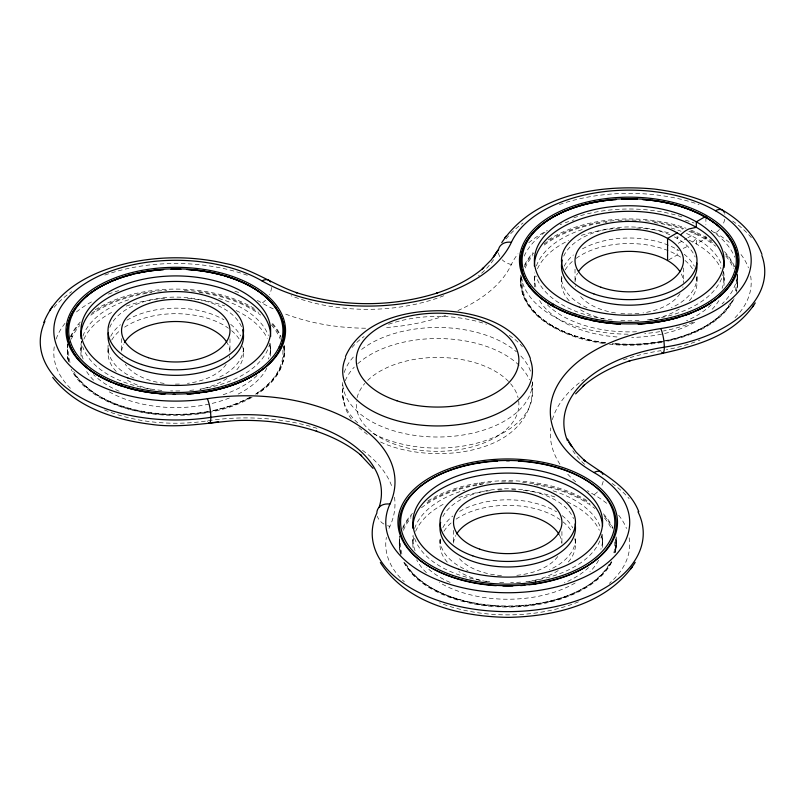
<?xml version="1.0" encoding="UTF-8"?>
<svg xmlns="http://www.w3.org/2000/svg" width="805" height="805" viewBox="0 0 805 805"><rect width="100%" height="100%" fill="white"/><g stroke="black" fill="none" stroke-linecap="round" stroke-linejoin="round"><path stroke-width="0.6" stroke-dasharray="4.03 3.02" d="M520.815 282.666L520.815 275.461L521.016 285.332L522.928 293.956M616.137 537.75L615.996 546.514L614.899 552.924L616.067 545.589L615.101 551.999M616.127 545.528L616.137 536.865M737.642 274.656L737.571 283.833L736.474 290.836M399.32 543.405L399.34 536.05M535.788 603.921C562.604 600.611 595.952 588.435 611.055 562.534M284.175 345.808C286.52 365.913 272.955 383.824 256.604 393.856M732.459 300.919C718.624 324.365 691.334 335.433 665.886 341.008M678.343 237.062L677.146 238.401L677.146 232.866M692.713 242.164L696.315 238.401L696.315 243.935L705.894 238.401L705.894 235.946M678.213 243.321L686.725 238.401M687.792 237.787L696.315 232.866M668.623 259.914L677.146 255.004L677.146 249.47M250.828 397.338L233.349 405.257L213.365 410.963M683.133 248.383L684.331 247.91A27.239 15.728 -60 0 0 689.12 245.143M662.233 341.723L637.681 344.53L612.404 343.956M208.113 411.999C161.564 419.284 102.97 413.609 73.305 372.413M604.736 343.091L591.655 340.827L576.601 336.802M455.439 598.709C480.947 606.769 510.078 608.671 535.436 604.173M522.858 293.755C530.877 315.922 553.226 328.722 574.357 336.057M404.362 562.474C414.585 580.596 433.915 591.313 452.984 597.904M574.247 336.017L576.712 336.832M452.873 597.863L455.539 598.749M380.574 442.005C430.363 465.823 537.559 456.385 532.427 381.771M367.311 434.428L358.809 427.546M351.332 419.023C343.473 408.628 341.702 395.164 342.709 382.506M480.011 484.761L479.669 482.899M400.638 553.246L399.481 546.897L399.31 536.331M68.596 361.274L67.499 354.914L67.348 344.138M343.393 400.689L342.789 395.577M284.175 350.789L284.175 352.359M737.632 274.284L737.652 282.666M284.165 345.546L284.175 351.755M724.098 277.131L724.098 282.666M705.894 217.501L705.894 224.877M696.989 277.131L696.989 282.666M683.435 267.914L683.435 282.666M602.593 538.605L602.593 544.13M575.474 539.642L575.474 545.176M575.022 269.142L575.022 281.438M561.92 531.511L561.92 543.808M561.467 277.131L561.467 282.666M534.369 277.131L534.369 282.666M453.527 530.374L453.527 543.898M439.973 543.757L439.973 538.223A67.761 39.123 0 0 0 467.987 570.614M412.864 539.269L412.864 544.804M270.631 347.609L270.631 353.143M243.523 352.107L243.523 346.573A67.761 39.123 0 0 1 216.917 378.36M229.968 338.724L229.968 352.248A54.207 31.294 0 0 0 227.272 343.051M121.575 338.633L121.575 350.92M108.021 347.991L108.021 353.526M80.903 346.945L80.903 352.479M67.368 343.936L67.368 353.878M531.471 385.525A94.869 54.77 0 0 1 480.042 442.287A94.869 54.77 0 0 1 370.491 432.044M357.772 422.927A94.869 54.77 0 0 1 343.675 385.525M345.254 380.715A94.869 54.77 0 0 1 354.311 367.07M357.772 363.709A94.869 54.77 0 0 1 452.752 339.247A94.869 54.77 0 0 1 529.489 379.769M518.682 401.031A81.315 46.942 0 0 1 437.578 451.323A81.315 46.942 0 0 1 356.474 401.031M357.088 397.7A81.315 46.942 0 0 1 364.866 383.371M367.644 380.423A81.315 46.942 0 0 1 453.436 358.336A81.315 46.942 0 0 1 518.058 397.7M351.996 347.549A94.869 54.77 0 0 1 364.142 336.51M388.584 324.284A94.869 54.77 0 0 1 486.562 324.284M509.273 335.323A94.869 54.77 0 0 1 522.405 346.673M532.437 382.254A94.869 54.77 0 0 1 437.578 437.014A94.869 54.77 0 0 1 342.709 382.254M344.218 372.524A94.869 54.77 0 0 1 354.311 356.001M361.636 349.43A94.869 54.77 0 0 1 516.448 351.825M520.835 356.001A94.869 54.77 0 0 1 531.22 373.49M750.632 275.964A121.947 70.407 0 0 1 733.053 319.605M699.988 340.012A121.947 70.407 0 0 1 698.317 340.686M694.936 341.984A121.947 70.407 0 0 1 666.439 349.712M457.894 310.559A149.056 86.055 0 0 0 511.406 264.432A121.947 70.407 0 0 1 518.007 253.796M528.744 242.778A121.947 70.407 0 0 1 547.41 230.451M560.149 224.645A121.947 70.407 0 0 1 561.83 223.991M565.251 222.723A121.947 70.407 0 0 1 568.743 221.526M572.174 220.439A121.947 70.407 0 0 1 573.915 219.916M685.367 220.157A121.947 70.407 0 0 1 694.051 223.025M729.29 242.416A121.947 70.407 0 0 0 711.217 230.542A108.413 62.589 0 0 1 734.744 257.208M741.003 254.491A121.947 70.407 0 0 1 748.459 267.854M724.691 213.446A13.554 7.829 -60 0 1 724.903 214.351M724.752 219.252A13.554 7.829 -60 0 1 722.377 225.501M719.539 229.475A13.554 7.829 -60 0 1 715.474 232.866M661.116 351.312A13.554 2.868 81.2 0 1 660.794 350.678A149.056 86.055 0 0 0 623.301 359.815M606.658 503.286A121.968 70.417 0 0 0 593.969 494.673A149.056 86.055 0 0 1 587.429 490.627M575.726 481.873A149.056 86.055 0 0 1 567.042 473.421M559.968 464.264A149.056 86.055 0 0 1 550.67 427.898M552.351 419.657A149.056 86.055 0 0 1 583.997 379.336M603.187 481.33A13.554 7.829 -60 0 1 601.415 486.29M597.501 491.865A13.554 7.829 -60 0 1 593.969 494.673M629.138 537.77A121.968 70.417 0 0 1 609.365 583.384M578.483 601.818A121.968 70.417 0 0 1 439.621 602.875M404.412 581.884A121.968 70.417 0 0 1 402.379 579.952M400.397 577.91A121.968 70.417 0 0 1 386.38 537.368M388.966 528.442A121.968 70.417 0 0 1 389.922 526.239A149.056 86.055 0 0 0 394.52 497.198M618.673 515.22A121.968 70.417 0 0 1 626.521 528.513M389.912 526.239A13.554 10.686 24.9 0 1 387.527 525.685M383.905 524.075A13.554 10.686 24.9 0 1 377.324 516.277M104.449 409.936A121.968 70.417 0 0 0 207.338 420.834A149.056 86.055 0 0 1 318.881 428.924M362.492 450.327A149.056 86.055 0 0 1 392.146 487.277M207.65 421.468A13.554 2.868 81.2 0 1 207.338 420.834M70.427 388.302A121.968 70.417 0 0 1 54.428 345.707M56.179 338.996A121.968 70.417 0 0 1 65.638 322.564M76.435 311.968A121.968 70.417 0 0 1 92.454 301.392M108.363 294.137A121.968 70.417 0 0 1 118.707 290.585M234.879 291.219A121.968 70.417 0 0 1 240.584 293.161M257.268 300.426A121.968 70.417 0 0 1 262.007 303.022A149.056 86.055 0 0 0 274.525 309.462M271.557 287.435A13.554 7.829 -60 0 1 269.454 294.63M265.539 300.205A13.554 7.829 -60 0 1 262.017 303.022M445.628 315.429A149.056 86.055 0 0 1 384.84 327.635M365.621 328.219A149.056 86.055 0 0 1 284.185 313.548M511.417 264.443A13.554 10.686 24.9 0 1 502.159 259.763M499.794 256.654A13.554 10.686 24.9 0 1 498.386 252.347M615.805 539.541A108.413 62.589 0 0 1 615.423 551.656M611.82 561.96A108.413 62.589 0 0 1 506.556 607.061A108.413 62.589 0 0 1 403.003 560.672M400.91 555.168A108.413 62.589 0 0 1 399.622 539.722M402.661 529.026A108.413 62.589 0 0 1 411.526 515.603M426.932 502.723A108.413 62.589 0 0 1 492.922 482.457M501.495 481.974A108.413 62.589 0 0 1 514.294 481.984M522.576 482.467A108.413 62.589 0 0 1 589.914 503.648M604.052 515.743A108.413 62.589 0 0 1 612.444 528.271M283.692 346.844A108.413 62.589 0 0 1 256.946 394.309M252.086 397.278A108.413 62.589 0 0 1 71.172 369.284M68.073 360.006A108.413 62.589 0 0 1 67.69 347.881M71.051 336.611A108.413 62.589 0 0 1 79.443 324.093M91.589 313.376A108.413 62.589 0 0 1 166.846 290.434M184.305 290.414A108.413 62.589 0 0 1 258.647 312.461M271.969 323.952A108.413 62.589 0 0 1 280.834 337.365M737.068 276.196A108.413 62.589 0 0 1 736.354 292.326M734.08 298.595A108.413 62.589 0 0 1 665.554 341.642M662.123 342.306A108.413 62.589 0 0 1 609.445 344.208M603.428 343.463A108.413 62.589 0 0 1 521.217 277.272M524.387 266.737A108.413 62.589 0 0 1 533.584 253.193M544.17 243.855A108.413 62.589 0 0 1 614.346 220.661M618.039 220.409A108.413 62.589 0 0 1 640.428 220.409M645.348 220.761A108.413 62.589 0 0 1 685.206 229.063M690.66 231.085A108.413 62.589 0 0 1 712.475 242.557M725.697 254.098A108.413 62.589 0 0 1 734.08 266.737M493.576 259.683A135.522 78.246 0 0 1 478.432 275.974M443.766 295.747A135.522 78.246 0 0 1 291.088 295.747M723.594 271.708A94.859 54.77 0 0 1 646.264 319.947M638.999 320.541A94.859 54.77 0 0 1 619.458 320.541M612.192 319.947A94.859 54.77 0 0 1 535.909 275.904M563.691 256.131A67.761 39.123 0 0 1 670.142 234.879M674.328 236.871A67.761 39.123 0 0 1 695.178 257.087M682.992 286.691A54.207 31.294 0 0 1 682.791 287.486M680.004 293.624A54.207 31.294 0 0 1 643.004 312.934M638.969 313.447A54.207 31.294 0 0 1 619.498 313.447M615.463 312.934A54.207 31.294 0 0 1 580.023 295.787M575.474 286.691A54.207 31.294 0 0 1 575.313 285.886M575.042 281.861A54.207 31.294 0 0 1 577.567 273.197M681.292 273.952A54.207 31.294 0 0 1 683.425 281.861M696.426 277.634A67.761 39.123 0 0 1 689.301 300.768M679.289 309.029A67.761 39.123 0 0 1 649.736 319.947M603.901 318.951A67.761 39.123 0 0 1 579.177 309.029M569.165 300.768A67.761 39.123 0 0 1 562.282 276.628M565.191 269.886A67.761 39.123 0 0 1 573.402 260.498M576.159 258.335A67.761 39.123 0 0 1 681.322 257.64M685.065 260.498A67.761 39.123 0 0 1 693.276 269.886M696.969 276.125A67.761 39.123 0 0 1 671.36 307.772M587.097 307.772A67.761 39.123 0 0 1 561.498 276.125M564.154 266.244A67.761 39.123 0 0 1 573.402 254.964M582.428 248.846A67.761 39.123 0 0 1 679.289 250.758M684.169 254.229A67.761 39.123 0 0 1 694.313 266.244M723.594 271.486A94.859 54.77 0 0 1 722.085 288.351M711.097 304.803A94.859 54.77 0 0 1 686.504 320.793M636.564 331.741A94.859 54.77 0 0 1 547.37 304.803M535.909 286.962A94.859 54.77 0 0 1 534.651 272.895M536.382 265.912A94.859 54.77 0 0 1 583.303 229.214M671.088 227.976A94.859 54.77 0 0 1 681.07 231.266M686.504 233.47A94.859 54.77 0 0 1 722.085 265.912M723.303 275.622A94.859 54.77 0 0 1 723.967 285.483M718.895 300.547A94.859 54.77 0 0 1 711.097 310.338M694.755 322.272A94.859 54.77 0 0 1 631.673 337.416M617.033 336.973A94.859 54.77 0 0 1 538.122 297.91M534.651 286.902A94.859 54.77 0 0 1 535.154 275.622M537.478 268.749A94.859 54.77 0 0 1 568.561 240.564M581.301 235.402A94.859 54.77 0 0 1 621.893 228.056M636.564 228.056A94.859 54.77 0 0 1 671.088 233.51M689.06 240.162A94.859 54.77 0 0 1 720.978 268.749M553.528 326.367A1.358 0.785 -60 0 1 552.562 325.814M737.38 277A108.464 62.619 0 0 1 736.525 290.645M732.58 300.527A108.464 62.619 0 0 1 614.235 343.594M605.541 342.689A108.464 62.619 0 0 1 521.066 276.648M524.568 265.066A108.464 62.619 0 0 1 533.071 252.569M548.296 239.86A108.464 62.619 0 0 1 686.061 228.238M690.811 230.029A108.464 62.619 0 0 1 711.62 240.866M724.45 251.613A108.464 62.619 0 0 1 734.703 267.029M736.203 279.848A107.115 61.844 0 0 1 735.186 291.631M730.417 302.911A107.115 61.844 0 0 1 612.504 343.765M605.833 343.031A107.115 61.844 0 0 1 522.234 279.476M525.152 267.985A107.115 61.844 0 0 1 532.97 255.517M544.23 245.022A107.115 61.844 0 0 1 601.285 222.975M605.068 222.432A107.115 61.844 0 0 1 606.97 222.18M654.073 222.532A107.115 61.844 0 0 1 682.922 229.173M688.899 231.337A107.115 61.844 0 0 1 715.746 246.25M725.838 256A107.115 61.844 0 0 1 733.385 268.317M705.894 237.294A1.358 0.785 -60 0 1 704.938 238.954M601.959 534.158A94.859 54.77 0 0 1 525.937 581.623M520.583 582.136A94.859 54.77 0 0 1 510.601 582.609M503.699 582.589A94.859 54.77 0 0 1 496.826 582.277M489.722 581.643A94.859 54.77 0 0 1 485.043 581.049M480.424 580.325A94.859 54.77 0 0 1 413.891 535.919M442.831 516.609A67.761 39.123 0 0 1 509.525 488.766A67.761 39.123 0 0 1 573.562 518.611M557.764 556.496A54.207 31.294 0 0 1 513.842 575.565M501.495 575.555A54.207 31.294 0 0 1 458.276 557.281M453.567 543.144A54.207 31.294 0 0 1 455.811 535.456M559.394 534.993A54.207 31.294 0 0 1 561.91 543.516M574.75 538.716A67.761 39.123 0 0 1 568.078 562.252M558.217 570.554A67.761 39.123 0 0 1 528.976 581.613M486.592 581.633A67.761 39.123 0 0 1 458.85 571.56M447.288 562.152A67.761 39.123 0 0 1 440.637 538.988M443.917 531.31A67.761 39.123 0 0 1 451.836 522.344M456.083 519.144A67.761 39.123 0 0 1 560.018 519.587M563.087 521.912A67.761 39.123 0 0 1 571.298 530.928M575.484 538.696A67.761 39.123 0 0 1 549.483 569.739M442.831 527.678A67.761 39.123 0 0 1 452.843 515.985M459.575 511.406A67.761 39.123 0 0 1 556.607 511.839M562.121 515.613A67.761 39.123 0 0 1 572.758 527.949M602.291 534.621A94.859 54.77 0 0 1 600.862 549.332M588.626 567.535A94.859 54.77 0 0 1 564.285 582.901M450.126 582.448A94.859 54.77 0 0 1 426.449 567.173M415.068 550.68A94.859 54.77 0 0 1 413.076 535.285M414.585 528.543A94.859 54.77 0 0 1 464.847 490.084M553.025 490.809A94.859 54.77 0 0 1 600.822 528.422M601.556 536.422A94.859 54.77 0 0 1 602.382 548.114M598.578 560.23A94.859 54.77 0 0 1 589.884 571.852M575.132 583.001A94.859 54.77 0 0 1 439.299 582.397M426.449 572.707A94.859 54.77 0 0 1 416.678 559.847M413.005 547.45A94.859 54.77 0 0 1 413.8 536.804M415.611 531.37A94.859 54.77 0 0 1 445.568 503.095M458.81 497.54A94.859 54.77 0 0 1 491.644 490.487M498.094 489.983A94.859 54.77 0 0 1 504.846 489.722M511.749 489.752A94.859 54.77 0 0 1 518.621 490.064M523.371 490.446A94.859 54.77 0 0 1 555.158 497.037M567.253 501.827A94.859 54.77 0 0 1 599.353 530.294M615.936 539.149A108.464 62.619 0 0 1 615.141 552.009M611.458 561.628A108.464 62.619 0 0 1 509.485 605.954A108.464 62.619 0 0 1 405.056 563.57M400.176 551.526A108.464 62.619 0 0 1 399.501 539.028M402.802 527.426A108.464 62.619 0 0 1 412.462 513.379M427.878 500.952A108.464 62.619 0 0 1 588.777 501.726M603.348 513.781A108.464 62.619 0 0 1 612.967 528.201M614.738 541.896A107.115 61.844 0 0 1 613.38 554.575M609.264 564.114A107.115 61.844 0 0 1 507.995 606.286A107.115 61.844 0 0 1 406.344 564.426M401.896 554.041A107.115 61.844 0 0 1 400.618 543.375M403.426 530.344A107.115 61.844 0 0 1 411.023 517.836M421.468 507.774A107.115 61.844 0 0 1 482.608 484.328M534.138 484.519A107.115 61.844 0 0 1 594.925 508.549M604.535 517.997A107.115 61.844 0 0 1 611.649 529.499M269.896 343.021A94.859 54.77 0 0 1 198.453 389.399M193.774 389.992A94.859 54.77 0 0 1 189.044 390.445M179.797 390.938A94.859 54.77 0 0 1 170.6 390.908M161.835 390.395A94.859 54.77 0 0 1 82.633 346.613M81.536 342.507A94.859 54.77 0 0 1 81.295 341.189M109.752 327.394A67.761 39.123 0 0 1 175.299 297.095A67.761 39.123 0 0 1 241.56 326.86M229.697 355.991A54.207 31.294 0 0 1 229.194 358.114M226.185 364.313A54.207 31.294 0 0 1 187.394 383.381M179.384 384.045A54.207 31.294 0 0 1 172.813 384.066M164.15 383.381A54.207 31.294 0 0 1 125.208 364.101M122.3 357.973A54.207 31.294 0 0 1 122.098 357.199M121.646 351.111A54.207 31.294 0 0 1 123.739 344.027M242.597 346.361A67.761 39.123 0 0 1 235.452 371.336M226.96 378.451A67.761 39.123 0 0 1 200.193 389.308M150.877 389.197A67.761 39.123 0 0 1 126.435 379.628M116.232 371.497A67.761 39.123 0 0 1 108.635 347.508M111.674 340.123A67.761 39.123 0 0 1 119.472 331.036M124.584 327.182A67.761 39.123 0 0 1 228.529 328.269M231.659 330.694A67.761 39.123 0 0 1 239.578 339.66M134.012 378.088A67.761 39.123 0 0 1 108.112 345.144M110.738 336.299A67.761 39.123 0 0 1 120.408 324.727M126.888 320.189A67.761 39.123 0 0 1 223.921 319.756M230.653 324.335A67.761 39.123 0 0 1 240.665 336.017M270.42 343.634A94.859 54.77 0 0 1 268.427 359.02M257.047 375.522A94.859 54.77 0 0 1 221.063 395.406M119.21 391.25A94.859 54.77 0 0 1 93.611 374.667M83.116 359.03A94.859 54.77 0 0 1 81.506 341.099M82.885 336.148A94.859 54.77 0 0 1 130.47 299.158M218.648 298.424A94.859 54.77 0 0 1 268.427 335.534M269.695 345.144A94.859 54.77 0 0 1 270.339 357.128M266.817 368.197A94.859 54.77 0 0 1 237.183 394.551M229.415 397.982A94.859 54.77 0 0 1 108.363 391.351M93.611 380.202A94.859 54.77 0 0 1 85.642 369.898M81.114 356.464A94.859 54.77 0 0 1 81.778 345.385M83.861 339.247A94.859 54.77 0 0 1 112.509 311.998M126.234 306.101A94.859 54.77 0 0 1 164.864 298.403M187.555 298.474A94.859 54.77 0 0 1 224.686 305.89M236.096 310.549A94.859 54.77 0 0 1 267.28 338.382M280.492 367.905A1.358 1.067 24.9 0 1 279.184 368.811M283.833 346.07A108.464 62.619 0 0 1 255.487 394.198M249.228 397.811A108.464 62.619 0 0 1 212.631 410.62M208.032 411.506A108.464 62.619 0 0 1 72.702 371.155M68.677 361.505A108.464 62.619 0 0 1 67.499 348.293M70.347 337.074A108.464 62.619 0 0 1 80.379 321.94M95.232 309.784A108.464 62.619 0 0 1 254.169 308.416M272.674 323.529A108.464 62.619 0 0 1 280.925 336.269M282.837 350.346A107.115 61.844 0 0 1 256.443 393.524M250.425 397.187A107.115 61.844 0 0 1 73.99 372.021M70.015 362.492A107.115 61.844 0 0 1 68.737 351.081M71.343 339.147A107.115 61.844 0 0 1 79.645 325.582M90.804 315.188A107.115 61.844 0 0 1 151.954 292.537M199.117 292.467A107.115 61.844 0 0 1 260.689 315.097M271.456 324.989A107.115 61.844 0 0 1 280.291 339.197M72.359 336.812A1.358 1.067 24.9 0 1 71.051 335.504M737.219 277.182A108.413 62.589 0 0 1 722.075 303.918M693.165 322.151A108.413 62.589 0 0 1 663.471 330.986M659.778 331.66A108.413 62.589 0 0 1 644.664 333.552M628.121 334.186A108.413 62.589 0 0 1 521.087 276.065M524.186 256.121A108.413 62.589 0 0 1 545.297 231.971M573.905 217.763A108.413 62.589 0 0 1 684.552 217.763M506.063 238.964A135.522 78.246 0 0 1 523.099 222.945M559.364 204.561A135.522 78.246 0 0 1 699.102 204.561M732.631 221.023A135.522 78.246 0 0 1 751.357 237.676M584.631 464.374A135.522 78.246 0 0 1 572.033 449.512M612.021 483.443A135.522 78.246 0 0 1 629.138 498.637M53.995 307.409A135.522 78.246 0 0 1 71.695 291.631M104.851 275.069A135.522 78.246 0 0 1 248.755 275.823M616.127 542.369L615.996 546.514L616.127 542.369"/><path stroke-width="1.21" d="M479.669 462.976L480.011 462.634M43.812 322.433C58.252 286.167 98.452 268.981 134.324 261.726C164.411 255.98 195.726 256.503 225.551 263.537C251.351 268.347 272.654 284.487 297.125 292.829L296.039 292.477C341.652 307.269 391.995 307.359 437.689 292.849L436.622 293.201C453.587 287.526 470.019 279.506 483.674 267.783L482.205 268.991L491.161 259.965L497.893 250.516L493.626 257.006L498.043 249.852M345.466 356.535C361.264 320.46 406.072 310.167 441.925 310.76C475.705 311.988 517.303 323.731 530.394 358.507M501.757 242.637C534.097 194.045 600.288 183.943 654.324 189.054C696.174 194.257 745.963 211.403 761.953 254.43M635.205 562.363C608.59 603.961 554.675 616.519 508.317 617.365C461.657 616.751 407.28 604.334 380.352 562.534M49.749 310.428L52.486 306.403M575.645 393.876L584.601 384.85L583.132 386.058C596.787 374.335 613.219 366.325 630.184 360.65L629.118 361.002C673.584 349.561 727.75 345.526 755.251 302.911M504.785 237.958L505.953 236.247M752.514 306.947L753.671 305.236M631.009 568.753L632.167 567.042M680.738 234.637L684.331 231.659A27.239 15.728 -60 0 1 689.12 228.892L696.315 227.342L696.315 221.808L705.894 216.273M677.146 232.866L667.566 238.401L667.566 260.538M209.26 423.168L218.547 421.76M373.047 468.359L360.177 454.553L361.636 455.751C348.384 444.531 332.566 436.753 316.214 431.168L317.311 431.52C291.249 422.867 263.567 419.566 236.167 420.572C207.72 422.585 179.263 428.532 150.676 424.285C114.521 419.737 75.841 407.3 52.728 377.414M567.555 439.067L571.741 446.554L569.014 442.337L576.068 452.108L585.124 461.104L583.665 459.897C603.82 474.719 629.138 486.824 638.798 511.728M535.436 582.045L535.788 583.907M530.274 359.543A94.869 54.77 0 0 1 435.877 425.946A94.869 54.77 0 0 1 345.657 357.641M660.804 328.561A149.056 86.055 0 0 0 555.4 389.409A149.056 86.055 0 0 0 593.979 472.535A121.968 70.417 0 0 1 539.29 590.347A121.968 70.417 0 0 1 389.922 504.111A149.056 86.055 0 0 0 351.322 420.985A149.056 86.055 0 0 0 207.338 398.706A121.968 70.417 0 0 1 57.97 312.461A121.968 70.417 0 0 1 262.007 280.895A149.056 86.055 0 0 0 406.002 303.163A149.056 86.055 0 0 0 511.406 242.305A121.947 70.407 0 0 1 639.864 190.393A121.947 70.407 0 0 1 750.723 254.4A121.947 70.407 0 0 1 660.794 328.541A13.554 2.868 81.2 0 1 664.276 345.566A13.554 2.868 81.2 0 1 661.76 352.338M761.842 255.467A135.522 78.246 0 0 1 664.306 347.176A135.522 78.246 0 0 0 567.485 440.727M715.474 210.739A13.554 7.829 -60 0 1 724.299 212.389M593.969 472.545A13.554 7.829 -60 0 1 602.885 474.397M389.912 504.111A13.554 10.686 24.9 0 0 376.821 513.147A135.522 78.246 0 0 0 508.951 611.639A135.522 78.246 0 0 0 637.973 511.789M207.338 398.706A13.554 2.868 81.2 0 1 210.779 415.118A13.554 2.868 81.2 0 1 208.626 422.836M379.075 507.442A135.522 78.246 0 0 0 210.85 417.322A135.522 78.246 0 0 1 44.869 321.497M262.017 280.895A13.554 7.829 -60 0 1 270.53 281.961M498.386 250.365A13.554 10.686 24.9 0 1 511.417 242.305M518.4 461.104A108.464 62.619 0 0 1 616.046 520.342A108.464 62.619 0 0 1 528.945 584.833M524.971 585.245A108.464 62.619 0 0 1 520.594 585.607M512.876 585.97A108.464 62.619 0 0 1 502.924 585.98M496.303 585.698A108.464 62.619 0 0 1 399.25 523.069A108.464 62.619 0 0 1 497.52 461.074M506.597 460.802A108.464 62.619 0 0 1 509.324 460.802M188.642 269.635A108.413 62.589 0 0 1 284.185 332.213A108.413 62.589 0 0 1 187.173 394.037A108.464 62.619 0 0 0 193.874 393.544M165.095 394.078A108.413 62.589 0 0 1 68.717 341.692A108.413 62.589 0 0 1 131.909 274.545M137.876 273.147A108.413 62.589 0 0 1 163.264 269.615M170.982 269.252A108.413 62.589 0 0 1 180.924 269.262M224.615 275.874A108.464 62.619 0 0 1 283.682 338.352A108.464 62.619 0 0 1 203.363 392.367M199.59 392.9A108.464 62.619 0 0 1 197.698 393.132M175.007 394.42A108.464 62.619 0 0 1 173.216 394.4M164.301 394.068A108.464 62.619 0 0 1 158.977 393.665M155.456 393.303A108.464 62.619 0 0 1 127.985 388.01M123.044 386.511A108.464 62.619 0 0 1 115.89 383.995M111.321 382.154A108.464 62.619 0 0 1 71.031 315.59A1.358 1.067 24.9 0 1 72.359 314.685M71.031 315.59A108.464 62.619 0 0 1 163.566 269.574M171.908 269.212A108.464 62.619 0 0 1 180.28 269.222M186.78 269.494A108.464 62.619 0 0 1 221.395 274.968M652.271 200.475A108.413 62.589 0 0 1 737.41 265.791A108.413 62.589 0 0 1 638.063 324.023M620.393 324.023A108.413 62.589 0 0 1 521.056 265.791A108.413 62.589 0 0 1 606.185 200.475M610.522 199.982A108.413 62.589 0 0 1 615.996 199.509M621.5 199.207A108.413 62.589 0 0 1 636.966 199.207M642.471 199.509A108.413 62.589 0 0 1 647.934 199.982M681.1 206.664A108.464 62.619 0 0 1 697.351 310.368M690.911 313.155A108.464 62.619 0 0 1 686.423 314.856M679.44 317.16A108.464 62.619 0 0 1 649.273 323.197M645.449 323.57A108.464 62.619 0 0 1 638.697 324.033M620.102 324.053A108.464 62.619 0 0 1 612.293 323.509M608.419 323.117A108.464 62.619 0 0 1 591.413 320.36M586.151 319.132A108.464 62.619 0 0 1 578.765 317.1M571.671 314.745A108.464 62.619 0 0 1 558.499 309.15M554.454 307.037A108.464 62.619 0 0 1 526.279 241.892A108.464 62.619 0 0 1 616.429 199.469M622.325 199.157A108.464 62.619 0 0 1 637.117 199.197M643.014 199.539A108.464 62.619 0 0 1 677.709 205.637M704.938 216.827A1.358 0.785 -60 0 1 705.894 217.38M534.369 266.063A94.859 54.77 0 0 1 630.456 211.302A94.859 54.77 0 0 1 724.067 267.481M696.788 263.044A67.761 39.123 0 0 1 626.612 305.155A67.761 39.123 0 0 1 562.282 260.035M578.463 271.698A54.207 31.294 0 0 1 629.228 251.371A54.207 31.294 0 0 1 680.004 271.698M522.113 271.637A108.464 62.619 0 0 1 522.606 269.987M552.562 305.9A1.358 0.785 -60 0 1 553.528 304.24M412.864 528.201A94.859 54.77 0 0 1 506.003 473.109A94.859 54.77 0 0 1 602.543 526.208M575.132 523.894A67.761 39.123 0 0 1 506.415 566.982A67.761 39.123 0 0 1 440.637 522.395M456.677 533.936A54.207 31.294 0 0 1 508.066 513.167A54.207 31.294 0 0 1 559.002 534.309M80.993 338.543A94.859 54.77 0 0 1 174.041 281.458A94.859 54.77 0 0 1 270.631 336.55M242.597 329.768A67.761 39.123 0 0 1 178.328 375.311A67.761 39.123 0 0 1 108.283 332.686M124.493 342.658A54.207 31.294 0 0 1 175.43 321.517A54.207 31.294 0 0 1 226.819 342.286M279.184 346.683A1.358 1.067 24.9 0 1 280.492 347.991M396.915 400.779A81.315 46.942 0 0 0 518.883 360.117A81.315 46.942 0 0 0 396.915 319.464A81.315 46.942 0 0 0 396.915 400.779M450.589 576.45A109.772 63.374 0 0 0 617.465 523.844A109.772 63.374 0 0 0 455.117 466.709A109.772 63.374 0 0 0 450.589 576.45M116.423 383.995A109.772 63.374 0 0 0 285.413 333.703A109.772 63.374 0 0 0 125.469 274.354A109.772 63.374 0 0 0 116.423 383.995M574.347 315.419A109.772 63.374 0 0 0 739 260.528A109.772 63.374 0 0 0 574.347 205.647A109.772 63.374 0 0 0 574.347 315.419M593.849 293.895A67.761 39.123 0 0 0 696.969 261.545A67.761 39.123 0 0 0 596.877 226.165A67.761 39.123 0 0 0 593.849 293.895M600.922 287.224A54.207 31.294 0 0 0 683.425 261.343A54.207 31.294 0 0 0 603.348 233.037A54.207 31.294 0 0 0 600.922 287.224M579.701 307.238A94.859 54.77 0 0 0 724.067 261.947A94.859 54.77 0 0 0 583.937 212.409A94.859 54.77 0 0 0 579.701 307.238M574.83 313.829A107.115 61.844 0 0 0 736.313 261.092A107.115 61.844 0 0 0 576.461 206.724A107.115 61.844 0 0 0 574.83 313.829M472.787 555.853A67.761 39.123 0 0 0 575.474 523.049A67.761 39.123 0 0 0 474.92 488.112A67.761 39.123 0 0 0 472.787 555.853M479.77 549.151A54.207 31.294 0 0 0 561.92 522.908A54.207 31.294 0 0 0 481.481 494.954A54.207 31.294 0 0 0 479.77 549.151M458.81 569.266A94.859 54.77 0 0 0 602.573 523.331A94.859 54.77 0 0 0 461.798 474.417A94.859 54.77 0 0 0 458.81 569.266M453.215 575.555A107.115 61.844 0 0 0 614.819 522.948A107.115 61.844 0 0 0 455.107 468.45A107.115 61.844 0 0 0 453.215 575.555M141.529 364.444A67.761 39.123 0 0 0 243.523 330.925A67.761 39.123 0 0 0 142.244 296.683A67.761 39.123 0 0 0 141.529 364.444M148.382 357.692A54.207 31.294 0 0 0 229.978 330.875A54.207 31.294 0 0 0 148.955 303.485A54.207 31.294 0 0 0 148.382 357.692M127.834 377.948A94.859 54.77 0 0 0 270.631 331.016A94.859 54.77 0 0 0 128.84 283.088A94.859 54.77 0 0 0 127.834 377.948M121.293 383.925A107.115 61.844 0 0 0 282.917 331.328A107.115 61.844 0 0 0 123.205 276.819A107.115 61.844 0 0 0 121.293 383.925"/></g></svg>
